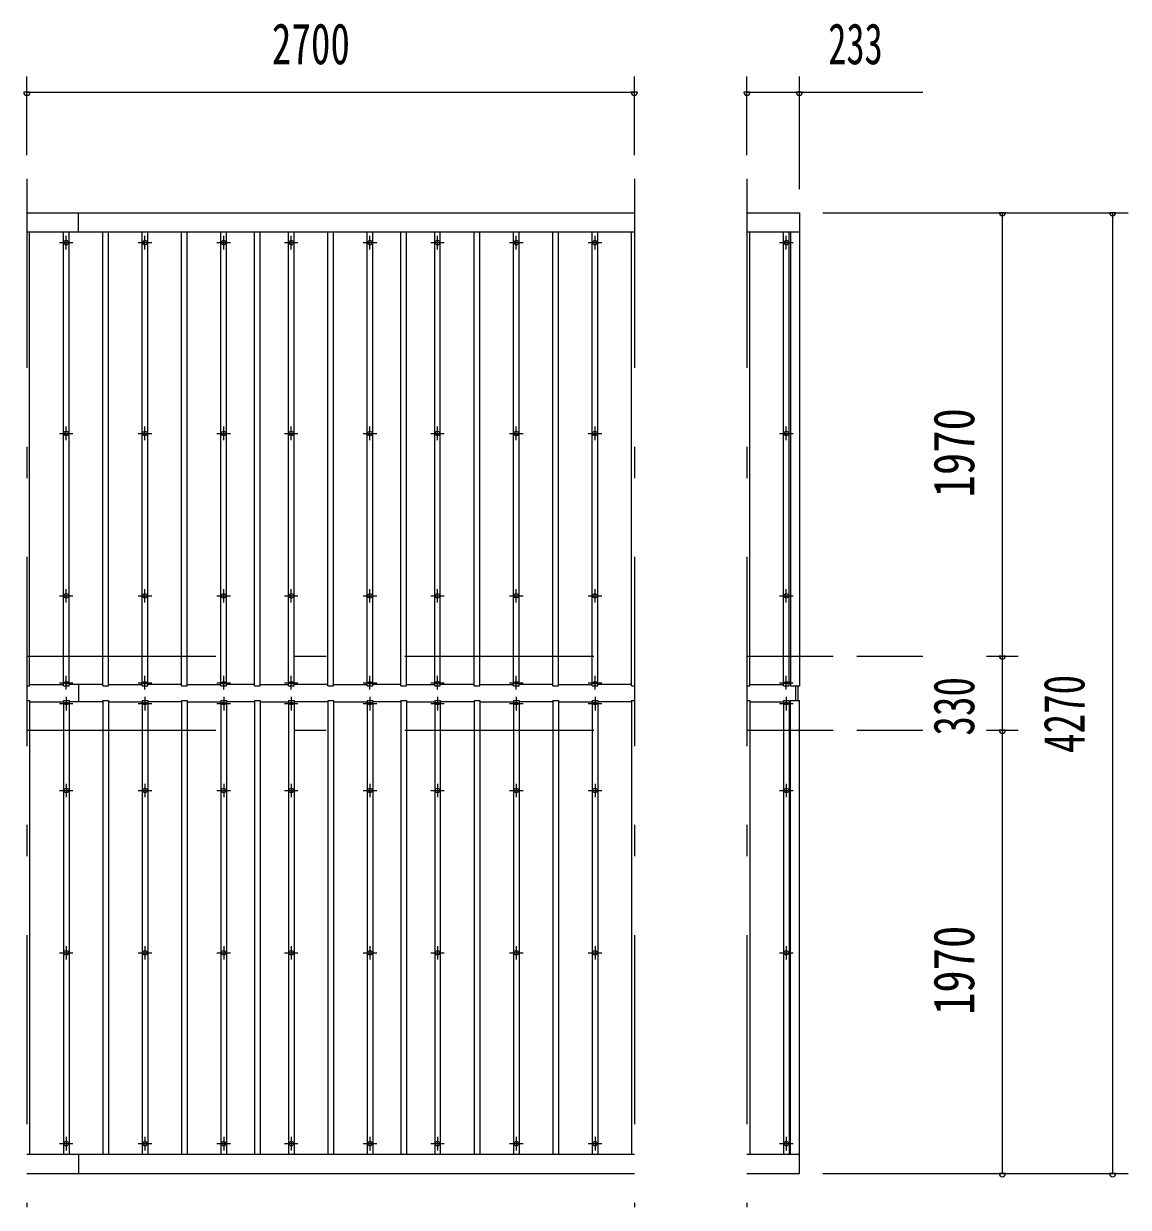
# Model space of a CAD drawing. Units: millimetres, scale not verified. Extents: x -31531 to 31536, y -14700 to 14700.
# Drawn here: x -16550 to -11641, y 8173 to 13433 of the extents above; entities that cross this region are included whole.
import ezdxf
from ezdxf.enums import TextEntityAlignment as Align

# ---------------------------------------------------------------- set-up
doc = ezdxf.new("R2010")
doc.units = ezdxf.units.MM
doc.header["$LTSCALE"] = 70
doc.linetypes.add('USER3', pattern=[24, 12, -5, 2, -5])
for name, color, linetype, lineweight in [('0-2_1-07BOLD', 7, 'Continuous', 18), ('0-3_1-27CENTER', 3, 'USER3', 18), ('0-4_1-47THIN', 4, 'Continuous', 18), ('0-5_1-57DIM', 3, 'Continuous', 18)]:
    doc.layers.add(name, color=color, linetype=linetype, lineweight=lineweight)
doc.styles.add('ＭＳ ゴシック', font='')
doc.styles.get('ＭＳ ゴシック').set_extended_font_data('MS Gothic')

msp = doc.modelspace()

# ---------------------------------------------------------------- linework, layer by layer
at = {"layer": '0-2_1-07BOLD'}
for p, q in [((-16535.51, 12592.54), (-13835.51, 12592.54)), ((-16305.51, 12506.79), (-16305.51, 12592.54)), ((-13335.51, 12592.54), (-13102.52, 12592.54)), ((-13102.52, 12592.54), (-13102.52, 10489.54)), ((-16535.51, 12506.79), (-13835.51, 12506.79)), ((-13335.51, 12506.79), (-13102.52, 12506.79)), ((-13142.51, 12506.79), (-13142.51, 10489.54)), ((-16305.51, 10495.58), (-16305.51, 10419.51)), ((-13142.51, 10489.54), (-13102.52, 10489.54)), ((-13117.51, 10425.54), (-13117.51, 10489.54)), ((-13107.51, 10425.54), (-13107.51, 10489.54)), ((-13142.51, 10425.54), (-13102.52, 10425.54)), ((-13142.51, 8408.29), (-13142.51, 10425.54)), ((-16535.51, 8408.29), (-13835.51, 8408.29)), ((-16305.51, 8408.29), (-16305.51, 8322.54)), ((-13335.51, 8408.29), (-13102.52, 8408.29)), ((-16535.51, 8322.54), (-13835.51, 8322.54))]:
    msp.add_line(p, q, dxfattribs=at)
msp.add_lwpolyline([(-13335.51, 8322.54), (-13102.52, 8322.54), (-13102.52, 10425.54)], dxfattribs=at)
for centre in [(-16360.52, 12459.37), (-16010.51, 12459.37), (-15660.51, 12459.37), (-15360.51, 12459.37), (-15010.51, 12459.37), (-14710.51, 12459.37), (-14360.51, 12459.37), (-14010.51, 12459.37), (-13160.51, 12459.37), (-16360.52, 11611.7), (-16010.51, 11611.7), (-15660.51, 11611.7), (-15360.51, 11611.7), (-15010.51, 11611.7), (-14710.51, 11611.7), (-14360.51, 11611.7), (-14010.51, 11611.7), (-13160.51, 11611.7), (-16360.52, 10890.04), (-16010.51, 10890.04), (-15660.51, 10890.04), (-15360.51, 10890.04), (-15010.51, 10890.04), (-14710.51, 10890.04), (-14360.51, 10890.04), (-14010.51, 10890.04), (-13160.51, 10890.04), (-16360.52, 10025.04), (-16010.51, 10025.04), (-15660.51, 10025.04), (-15360.51, 10025.04), (-15010.51, 10025.04), (-14710.51, 10025.04), (-14360.51, 10025.04), (-14010.51, 10025.04), (-13160.51, 10025.04), (-16360.52, 9303.38), (-16010.51, 9303.38), (-15660.51, 9303.38), (-15360.51, 9303.38), (-15010.51, 9303.38), (-14710.51, 9303.38), (-14360.51, 9303.38), (-14010.51, 9303.38), (-13160.51, 9303.38), (-16360.52, 8455.72), (-16010.51, 8455.72), (-15660.51, 8455.72), (-15360.51, 8455.72), (-15010.51, 8455.72), (-14710.51, 8455.72), (-14360.51, 8455.72), (-14010.51, 8455.72), (-13160.51, 8455.72)]:
    msp.add_circle(centre, 10, dxfattribs=at)
for centre, start, end in [((-16360.52, 10493.51), 46.3961, 133.6039), ((-16360.52, 10514.51), 226.39838, 313.60162), ((-16010.51, 10493.51), 46.3961, 133.6039), ((-16010.51, 10514.51), 226.39838, 313.60162), ((-15660.51, 10493.51), 46.3961, 133.6039), ((-15660.51, 10514.51), 226.39838, 313.60162), ((-15360.51, 10493.51), 46.3961, 133.6039), ((-15360.51, 10514.51), 226.39838, 313.60162), ((-15010.51, 10493.51), 46.3961, 133.6039), ((-15010.51, 10514.51), 226.39838, 313.60162), ((-14710.51, 10493.51), 46.3961, 133.6039), ((-14710.51, 10514.51), 226.39838, 313.60162), ((-14360.51, 10493.51), 46.3961, 133.6039), ((-14360.51, 10514.51), 226.39838, 313.60162), ((-14010.51, 10493.51), 46.3961, 133.6039), ((-14010.51, 10514.51), 226.39838, 313.60162), ((-13160.51, 10493.51), 46.3961, 133.6039), ((-13160.51, 10514.51), 226.39838, 313.60162), ((-16360.52, 10400.57), 46.39838, 133.60162), ((-16010.51, 10400.57), 46.39838, 133.60162), ((-15660.51, 10400.57), 46.39838, 133.60162), ((-15360.51, 10400.57), 46.39838, 133.60162), ((-15010.51, 10400.57), 46.39838, 133.60162), ((-14710.51, 10400.57), 46.39838, 133.60162), ((-14360.51, 10400.57), 46.39838, 133.60162), ((-14010.51, 10400.57), 46.39838, 133.60162), ((-13160.51, 10400.57), 46.39838, 133.60162), ((-16360.52, 10421.57), 226.3961, 313.6039), ((-16010.51, 10421.57), 226.3961, 313.6039), ((-15660.51, 10421.57), 226.3961, 313.6039), ((-15360.51, 10421.57), 226.3961, 313.6039), ((-15010.51, 10421.57), 226.3961, 313.6039), ((-14710.51, 10421.57), 226.3961, 313.6039), ((-14360.51, 10421.57), 226.3961, 313.6039), ((-14010.51, 10421.57), 226.3961, 313.6039), ((-13160.51, 10421.57), 226.3961, 313.6039)]:
    msp.add_arc(centre, 14.5, start, end, dxfattribs=at)
at = {"layer": '0-3_1-27CENTER'}
for p, q in [((-16535.51, 12742.55), (-16535.51, 8172.54)), ((-13835.51, 12742.55), (-13835.51, 8172.54)), ((-13335.51, 12742.55), (-13335.51, 8172.54)), ((-16360.52, 12429.36), (-16360.52, 12489.37)), ((-16010.51, 12429.36), (-16010.51, 12489.37)), ((-15660.51, 12429.36), (-15660.51, 12489.37)), ((-15360.51, 12429.36), (-15360.51, 12489.37)), ((-15010.51, 12429.36), (-15010.51, 12489.37)), ((-14710.51, 12429.36), (-14710.51, 12489.37)), ((-14360.51, 12429.36), (-14360.51, 12489.37)), ((-14010.51, 12429.36), (-14010.51, 12489.37)), ((-13160.51, 12429.36), (-13160.51, 12489.37)), ((-16390.51, 12459.37), (-16330.51, 12459.37)), ((-16040.51, 12459.37), (-15980.52, 12459.37)), ((-15690.51, 12459.37), (-15630.51, 12459.37)), ((-15390.51, 12459.37), (-15330.52, 12459.37)), ((-15040.52, 12459.37), (-14980.51, 12459.37)), ((-14740.51, 12459.37), (-14680.51, 12459.37)), ((-14390.51, 12459.37), (-14330.51, 12459.37)), ((-14040.51, 12459.37), (-13980.51, 12459.37)), ((-13190.51, 12459.37), (-13130.51, 12459.37)), ((-16360.52, 11581.71), (-16360.52, 11641.71)), ((-16010.51, 11581.71), (-16010.51, 11641.71)), ((-15660.51, 11581.71), (-15660.51, 11641.71)), ((-15360.51, 11581.71), (-15360.51, 11641.71)), ((-15010.51, 11581.71), (-15010.51, 11641.71)), ((-14710.51, 11581.71), (-14710.51, 11641.71)), ((-14360.51, 11581.71), (-14360.51, 11641.71)), ((-14010.51, 11581.71), (-14010.51, 11641.71)), ((-13160.51, 11581.71), (-13160.51, 11641.71)), ((-16390.51, 11611.7), (-16330.51, 11611.7)), ((-16040.51, 11611.7), (-15980.52, 11611.7)), ((-15690.51, 11611.7), (-15630.51, 11611.7)), ((-15390.51, 11611.7), (-15330.52, 11611.7)), ((-15040.51, 11611.7), (-14980.51, 11611.7)), ((-14740.51, 11611.7), (-14680.51, 11611.7)), ((-14390.51, 11611.7), (-14330.51, 11611.7)), ((-14040.51, 11611.7), (-13980.51, 11611.7)), ((-13190.51, 11611.7), (-13130.51, 11611.7)), ((-16390.51, 10890.04), (-16330.51, 10890.04)), ((-16360.52, 10860.04), (-16360.52, 10920.04)), ((-16040.51, 10890.04), (-15980.52, 10890.04)), ((-16010.51, 10860.04), (-16010.51, 10920.04)), ((-15690.51, 10890.04), (-15630.51, 10890.04)), ((-15660.51, 10860.04), (-15660.51, 10920.04)), ((-15390.51, 10890.04), (-15330.52, 10890.04)), ((-15360.51, 10860.04), (-15360.51, 10920.04)), ((-15040.51, 10890.04), (-14980.51, 10890.04)), ((-15010.51, 10860.04), (-15010.51, 10920.04)), ((-14740.51, 10890.04), (-14680.51, 10890.04)), ((-14710.51, 10860.04), (-14710.51, 10920.04)), ((-14390.51, 10890.04), (-14330.51, 10890.04)), ((-14360.51, 10860.04), (-14360.51, 10920.04)), ((-14040.51, 10890.04), (-13980.51, 10890.04)), ((-14010.51, 10860.04), (-14010.51, 10920.04)), ((-13190.51, 10890.04), (-13130.51, 10890.04)), ((-13160.51, 10860.04), (-13160.51, 10920.04)), ((-16535.51, 10622.54), (-13835.51, 10622.54)), ((-13335.51, 10622.54), (-12952.51, 10622.54)), ((-16360.52, 10474.01), (-16360.52, 10534.01)), ((-16010.51, 10474.01), (-16010.51, 10534.01)), ((-15660.51, 10474.01), (-15660.51, 10534.01)), ((-15360.51, 10474.01), (-15360.51, 10534.01)), ((-15010.51, 10474.01), (-15010.51, 10534.01)), ((-14710.51, 10474.01), (-14710.51, 10534.01)), ((-14360.51, 10474.01), (-14360.51, 10534.01)), ((-14010.51, 10474.01), (-14010.51, 10534.01)), ((-13160.51, 10474.01), (-13160.51, 10534.01)), ((-16390.51, 10504.01), (-16330.51, 10504.01)), ((-16040.51, 10504.01), (-15980.52, 10504.01)), ((-15690.52, 10504.01), (-15630.51, 10504.01)), ((-15390.51, 10504.01), (-15330.52, 10504.01)), ((-15040.52, 10504.01), (-14980.51, 10504.01)), ((-14740.51, 10504.01), (-14680.51, 10504.01)), ((-14390.51, 10504.01), (-14330.51, 10504.01)), ((-14040.51, 10504.01), (-13980.51, 10504.01)), ((-13190.51, 10504.01), (-13130.51, 10504.01)), ((-16360.52, 10441.07), (-16360.52, 10381.06)), ((-16010.51, 10441.07), (-16010.51, 10381.06)), ((-15660.51, 10441.07), (-15660.51, 10381.06)), ((-15360.51, 10441.07), (-15360.51, 10381.06)), ((-15010.51, 10441.07), (-15010.51, 10381.06)), ((-14710.51, 10441.07), (-14710.51, 10381.06)), ((-14360.51, 10441.07), (-14360.51, 10381.06)), ((-14010.51, 10441.07), (-14010.51, 10381.06)), ((-13160.51, 10441.07), (-13160.51, 10381.06)), ((-16390.51, 10411.07), (-16330.51, 10411.07)), ((-16040.51, 10411.07), (-15980.52, 10411.07)), ((-15690.52, 10411.07), (-15630.51, 10411.07)), ((-15390.51, 10411.07), (-15330.52, 10411.07)), ((-15040.52, 10411.07), (-14980.51, 10411.07)), ((-14740.51, 10411.07), (-14680.51, 10411.07)), ((-14390.51, 10411.07), (-14330.51, 10411.07)), ((-14040.51, 10411.07), (-13980.51, 10411.07)), ((-13190.51, 10411.07), (-13130.51, 10411.07)), ((-16535.51, 10292.54), (-13835.51, 10292.54)), ((-13335.51, 10292.54), (-12952.51, 10292.54)), ((-16360.52, 10055.03), (-16360.52, 9995.04)), ((-16010.51, 10055.03), (-16010.51, 9995.04)), ((-15660.51, 10055.03), (-15660.51, 9995.04)), ((-15360.51, 10055.03), (-15360.51, 9995.04)), ((-15010.51, 10055.03), (-15010.51, 9995.04)), ((-14710.51, 10055.03), (-14710.51, 9995.04)), ((-14360.51, 10055.03), (-14360.51, 9995.04)), ((-14010.51, 10055.03), (-14010.51, 9995.04)), ((-13160.51, 10055.03), (-13160.51, 9995.04)), ((-16390.51, 10025.04), (-16330.51, 10025.04)), ((-16040.51, 10025.04), (-15980.52, 10025.04)), ((-15690.51, 10025.04), (-15630.51, 10025.04)), ((-15390.51, 10025.04), (-15330.52, 10025.04)), ((-15040.51, 10025.04), (-14980.51, 10025.04)), ((-14740.51, 10025.04), (-14680.51, 10025.04)), ((-14390.51, 10025.04), (-14330.51, 10025.04)), ((-14040.51, 10025.04), (-13980.51, 10025.04)), ((-13190.51, 10025.04), (-13130.51, 10025.04)), ((-16360.52, 9333.38), (-16360.52, 9273.37)), ((-16010.51, 9333.38), (-16010.51, 9273.37)), ((-15660.51, 9333.38), (-15660.51, 9273.37)), ((-15360.51, 9333.38), (-15360.51, 9273.37)), ((-15010.51, 9333.38), (-15010.51, 9273.37)), ((-14710.51, 9333.38), (-14710.51, 9273.37)), ((-14360.51, 9333.38), (-14360.51, 9273.37)), ((-14010.51, 9333.38), (-14010.51, 9273.37)), ((-13160.51, 9333.38), (-13160.51, 9273.37)), ((-16390.51, 9303.38), (-16330.51, 9303.38)), ((-16040.51, 9303.38), (-15980.52, 9303.38)), ((-15690.51, 9303.38), (-15630.51, 9303.38)), ((-15390.51, 9303.38), (-15330.52, 9303.38)), ((-15040.51, 9303.38), (-14980.51, 9303.38)), ((-14740.51, 9303.38), (-14680.51, 9303.38)), ((-14390.51, 9303.38), (-14330.51, 9303.38)), ((-14040.51, 9303.38), (-13980.51, 9303.38)), ((-13190.51, 9303.38), (-13130.51, 9303.38)), ((-16360.52, 8485.71), (-16360.52, 8425.72)), ((-16010.51, 8485.71), (-16010.51, 8425.72)), ((-15660.51, 8485.71), (-15660.51, 8425.72)), ((-15360.51, 8485.71), (-15360.51, 8425.72)), ((-15010.51, 8485.71), (-15010.51, 8425.72)), ((-14710.51, 8485.71), (-14710.51, 8425.72)), ((-14360.51, 8485.71), (-14360.51, 8425.72)), ((-14010.51, 8485.71), (-14010.51, 8425.72)), ((-13160.51, 8485.71), (-13160.51, 8425.72)), ((-16390.51, 8455.72), (-16330.51, 8455.72)), ((-16040.51, 8455.72), (-15980.52, 8455.72)), ((-15690.51, 8455.72), (-15630.51, 8455.72)), ((-15390.51, 8455.72), (-15330.52, 8455.72)), ((-15040.52, 8455.72), (-14980.51, 8455.72)), ((-14740.51, 8455.72), (-14680.51, 8455.72)), ((-14390.51, 8455.72), (-14330.51, 8455.72)), ((-14040.51, 8455.72), (-13980.51, 8455.72)), ((-13190.51, 8455.72), (-13130.51, 8455.72))]:
    msp.add_line(p, q, dxfattribs=at)
at = {"layer": '0-4_1-47THIN'}
for p, q in [((-16523.02, 10489.54), (-16523.02, 12506.79)), ((-16373.01, 10489.54), (-16373.01, 12506.79)), ((-16348.01, 10489.54), (-16348.01, 12506.79)), ((-16198.02, 10489.54), (-16198.02, 12506.79)), ((-16173.01, 10489.54), (-16173.01, 12506.79)), ((-16023.01, 10489.54), (-16023.01, 12506.79)), ((-15998.01, 10489.54), (-15998.01, 12506.79)), ((-15848.01, 10489.54), (-15848.01, 12506.79)), ((-15823.01, 10489.54), (-15823.01, 12506.79)), ((-15673.01, 10489.54), (-15673.01, 12506.79)), ((-15648.01, 10489.54), (-15648.01, 12506.79)), ((-15523.01, 10489.54), (-15523.01, 12506.79)), ((-15498.01, 10489.54), (-15498.01, 12506.79)), ((-15373.01, 10489.54), (-15373.01, 12506.79)), ((-15348.01, 10489.54), (-15348.01, 12506.79)), ((-15198.01, 10489.54), (-15198.01, 12506.79)), ((-15173.01, 10489.54), (-15173.01, 12506.79)), ((-15023.02, 10489.54), (-15023.02, 12506.79)), ((-14998.01, 10489.54), (-14998.01, 12506.79)), ((-14873.01, 10489.54), (-14873.01, 12506.79)), ((-14848.01, 10489.54), (-14848.01, 12506.79)), ((-14723.01, 10489.54), (-14723.01, 12506.79)), ((-14698.01, 10489.54), (-14698.01, 12506.79)), ((-14548.01, 10489.54), (-14548.01, 12506.79)), ((-14523.01, 10489.54), (-14523.01, 12506.79)), ((-14373.01, 10489.54), (-14373.01, 12506.79)), ((-14348.01, 10489.54), (-14348.01, 12506.79)), ((-14198.01, 10489.54), (-14198.01, 12506.79)), ((-14173.01, 10489.54), (-14173.01, 12506.79)), ((-14023.01, 10489.54), (-14023.01, 12506.79)), ((-13998.01, 10489.54), (-13998.01, 12506.79)), ((-13848, 10489.54), (-13848, 12506.79)), ((-13173.01, 10489.54), (-13173.01, 12506.79)), ((-16535.51, 10489.54), (-16523.02, 10489.54)), ((-16523.02, 10495.58), (-16373.01, 10495.58)), ((-16373.01, 10489.54), (-16348.01, 10489.54)), ((-16198.02, 10495.58), (-16348.01, 10495.58)), ((-16198.02, 10489.54), (-16173.01, 10489.54)), ((-16173.01, 10495.58), (-16023.01, 10495.58)), ((-16023.01, 10489.54), (-15998.01, 10489.54)), ((-15848.01, 10495.58), (-15998.01, 10495.58)), ((-15848.01, 10489.54), (-15823.01, 10489.54)), ((-15823.01, 10495.58), (-15673.01, 10495.58)), ((-15673.01, 10489.54), (-15648.01, 10489.54)), ((-15523.01, 10495.58), (-15648.01, 10495.58)), ((-15523.01, 10489.54), (-15498.01, 10489.54)), ((-15498.01, 10495.58), (-15373.01, 10495.58)), ((-15373.01, 10489.54), (-15348.01, 10489.54)), ((-15198.01, 10495.58), (-15348.01, 10495.58)), ((-15198.01, 10489.54), (-15173.01, 10489.54)), ((-15173.01, 10495.58), (-15023.02, 10495.58)), ((-15023.02, 10489.54), (-14998.01, 10489.54)), ((-14873.01, 10495.58), (-14998.01, 10495.58)), ((-14873.01, 10489.54), (-14848.01, 10489.54)), ((-14848.01, 10495.58), (-14723.01, 10495.58)), ((-14723.01, 10489.54), (-14698.01, 10489.54)), ((-14548.01, 10495.58), (-14698.01, 10495.58)), ((-14548.01, 10489.54), (-14523.01, 10489.54)), ((-14523.01, 10495.58), (-14373.01, 10495.58)), ((-14373.01, 10489.54), (-14348.01, 10489.54)), ((-14198.01, 10495.58), (-14348.01, 10495.58)), ((-14198.01, 10489.54), (-14173.01, 10489.54)), ((-14173.01, 10495.58), (-14023.01, 10495.58)), ((-14023.01, 10489.54), (-13998.01, 10489.54)), ((-13848.01, 10495.58), (-13998.01, 10495.58)), ((-13848, 10489.54), (-13835.51, 10489.54)), ((-13323.01, 10495.58), (-13173.01, 10495.58)), ((-13142.51, 10504.54), (-13148.01, 10504.54)), ((-16535.51, 10425.54), (-16523.02, 10425.54)), ((-16523.02, 10425.54), (-16523.02, 8408.29)), ((-16523.02, 10419.5), (-16373.01, 10419.5)), ((-16373.01, 10425.54), (-16373.01, 8408.29)), ((-16198.02, 10419.5), (-16348.01, 10419.5)), ((-16198.02, 10425.54), (-16198.02, 8408.29)), ((-16173.01, 10419.5), (-16023.01, 10419.5)), ((-16023.01, 10425.54), (-16023.01, 8408.29)), ((-15848.01, 10419.5), (-15998.01, 10419.5)), ((-15848.01, 10425.54), (-15848.01, 8408.29)), ((-15823.01, 10419.5), (-15673.01, 10419.5)), ((-15673.01, 10425.54), (-15673.01, 8408.29)), ((-15523.01, 10419.5), (-15648.01, 10419.5)), ((-15523.01, 10425.54), (-15523.01, 8408.29)), ((-15498.01, 10419.5), (-15373.01, 10419.5)), ((-15373.01, 10425.54), (-15373.01, 8408.29)), ((-15198.01, 10419.5), (-15348.01, 10419.5)), ((-15198.01, 10425.54), (-15198.01, 8408.29)), ((-15173.01, 10419.5), (-15023.02, 10419.5)), ((-15023.02, 10425.54), (-15023.02, 8408.29)), ((-14873.01, 10419.5), (-14998.01, 10419.5)), ((-14873.01, 10425.54), (-14873.01, 8408.29)), ((-14848.01, 10419.5), (-14723.01, 10419.5)), ((-14723.01, 10425.54), (-14723.01, 8408.29)), ((-14548.01, 10419.5), (-14698.01, 10419.5)), ((-14548.01, 10425.54), (-14548.01, 8408.29)), ((-14523.01, 10419.5), (-14373.01, 10419.5)), ((-14373.01, 10425.54), (-14373.01, 8408.29)), ((-14198.01, 10419.5), (-14348.01, 10419.5)), ((-14198.01, 10425.54), (-14198.01, 8408.29)), ((-14173.01, 10419.5), (-14023.01, 10419.5)), ((-14023.01, 10425.54), (-14023.01, 8408.29)), ((-13848.01, 10419.5), (-13998.01, 10419.5)), ((-13848, 10425.54), (-13848, 8408.29)), ((-13848, 10425.54), (-13835.51, 10425.54)), ((-13335.51, 10425.54), (-13323.01, 10425.54)), ((-13323.01, 10425.54), (-13323.01, 8408.29)), ((-13323.01, 10419.5), (-13173.01, 10419.5)), ((-13173.01, 10425.54), (-13173.01, 8408.29)), ((-13173.01, 10425.54), (-13148.01, 10425.54)), ((-13148.01, 10425.54), (-13148.01, 8408.29)), ((-13142.51, 10410.54), (-13148.01, 10410.54))]:
    msp.add_line(p, q, dxfattribs=at)
for points in [[(-13335.51, 10489.54), (-13323.01, 10489.54), (-13323.01, 12506.79)], [(-13173.01, 10489.54), (-13148.01, 10489.54), (-13148.01, 12506.79)], [(-16373.01, 10425.54), (-16348.01, 10425.54), (-16348.01, 8408.29)], [(-16198.02, 10425.54), (-16173.01, 10425.54), (-16173.01, 8408.29)], [(-16023.01, 10425.54), (-15998.01, 10425.54), (-15998.01, 8408.29)], [(-15848.01, 10425.54), (-15823.01, 10425.54), (-15823.01, 8408.29)], [(-15673.01, 10425.54), (-15648.01, 10425.54), (-15648.01, 8408.29)], [(-15523.01, 10425.54), (-15498.01, 10425.54), (-15498.01, 8408.29)], [(-15373.01, 10425.54), (-15348.01, 10425.54), (-15348.01, 8408.29)], [(-15198.01, 10425.54), (-15173.01, 10425.54), (-15173.01, 8408.29)], [(-15023.02, 10425.54), (-14998.01, 10425.54), (-14998.01, 8408.29)], [(-14873.01, 10425.54), (-14848.01, 10425.54), (-14848.01, 8408.29)], [(-14723.01, 10425.54), (-14698.01, 10425.54), (-14698.01, 8408.29)], [(-14548.01, 10425.54), (-14523.01, 10425.54), (-14523.01, 8408.29)], [(-14373.01, 10425.54), (-14348.01, 10425.54), (-14348.01, 8408.29)], [(-14198.01, 10425.54), (-14173.01, 10425.54), (-14173.01, 8408.29)], [(-14023.01, 10425.54), (-13998.01, 10425.54), (-13998.01, 8408.29)]]:
    msp.add_lwpolyline(points, dxfattribs=at)
at = {"layer": '0-5_1-57DIM'}
for p, q in [((-16535.51, 12847.54), (-16535.51, 13197.53)), ((-13835.51, 12847.54), (-13835.51, 13197.53)), ((-13335.51, 12847.54), (-13335.51, 13197.53)), ((-13102.52, 12697.54), (-13102.52, 13197.53)), ((-16521.51, 13127.54), (-16549.51, 13127.54)), ((-16535.51, 13127.54), (-13835.51, 13127.54)), ((-13821.51, 13127.54), (-13849.51, 13127.54)), ((-13321.51, 13127.54), (-13349.51, 13127.54)), ((-13335.51, 13127.54), (-12553.01, 13127.54)), ((-13088.52, 13127.54), (-13116.52, 13127.54)), ((-12997.51, 12592.54), (-11640.51, 12592.54)), ((-12186.51, 12592.54), (-12214.51, 12592.54)), ((-12200.51, 12592.54), (-12200.51, 8322.54)), ((-11696.51, 12592.54), (-11724.51, 12592.54)), ((-11710.51, 12592.54), (-11710.51, 8322.54)), ((-12847.51, 10622.54), (-12554.41, 10622.54)), ((-12270.51, 10622.54), (-12130.51, 10622.54)), ((-12186.51, 10622.54), (-12214.51, 10622.54)), ((-12847.51, 10292.54), (-12554.41, 10292.54)), ((-12270.51, 10292.54), (-12130.51, 10292.54)), ((-12186.51, 10292.54), (-12214.51, 10292.54)), ((-12997.51, 8322.54), (-11640.51, 8322.54)), ((-12186.51, 8322.54), (-12214.51, 8322.54)), ((-11696.51, 8322.54), (-11724.51, 8322.54))]:
    msp.add_line(p, q, dxfattribs=at)
for centre in [(-16535.51, 13127.54), (-13835.51, 13127.54), (-13335.51, 13127.54), (-13102.52, 13127.54), (-12200.51, 12592.54), (-11710.51, 12592.54), (-12200.51, 10622.54), (-12200.51, 10292.54), (-12200.51, 8322.54), (-11710.51, 8322.54)]:
    msp.add_arc(centre, 14, 180, 0, dxfattribs=at)

# ---------------------------------------------------------------- texts
at = {"layer": '0-5_1-57DIM', "color": 7, "style": 'ＭＳ ゴシック'}
for s, width, p in [('2700', 0.7, (-15446.76, 13197.53)), ('233', 0.65, (-12973.96, 13197.53))]:
    msp.add_text(s, height=182.3, dxfattribs=dict(at, width=width)).set_placement(p, align=Align.BOTTOM_LEFT)
for s, width, p in [('1970', 0.8, (-12270.51, 11327.27)), ('330', 0.7, (-12270.51, 10268.78)), ('4270', 0.7, (-11780.51, 10191.47)), ('1970', 0.8, (-12270.51, 9027.27))]:
    msp.add_text(s, height=182.3, rotation=90, dxfattribs=dict(at, width=width)).set_placement(p, align=Align.BOTTOM_LEFT)

doc.saveas('drawing.dxf')
